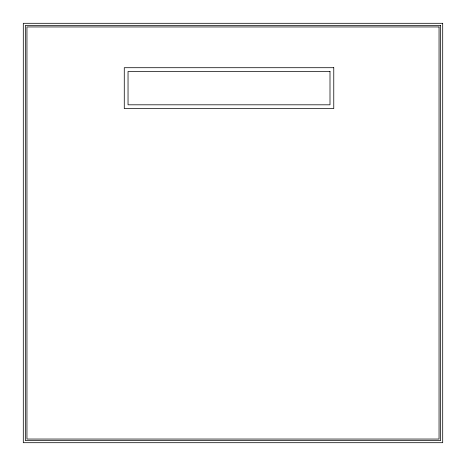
<?xml version="1.0" encoding="UTF-8"?>
<svg xmlns="http://www.w3.org/2000/svg" width="466" height="466" viewBox="0 0 466 466"><rect width="100%" height="100%" fill="white"/><g stroke="black" fill="none" stroke-linecap="round" stroke-linejoin="round"><path stroke-width="0.7" d="M442.7 23.3L23.3 23.3L23.3 442.7L442.7 442.7L442.7 23.3M440.603 25.397L25.397 25.397L25.397 440.603L440.603 440.603L440.603 25.397M439.048 26.952L26.952 26.952L26.952 439.048L439.048 439.048L439.048 26.952M333.767 67.71L124.276 67.71L124.276 108.578L333.767 108.578L333.767 67.71M329.998 71.479L128.039 71.479L128.039 104.809L329.998 104.809L329.998 71.479"/></g></svg>
